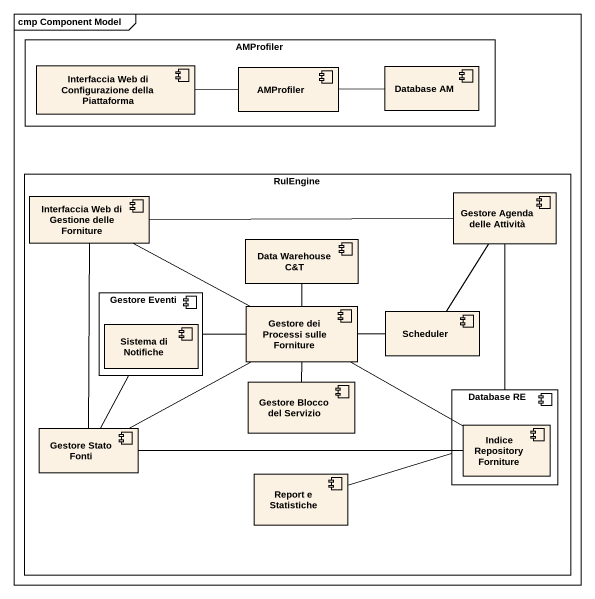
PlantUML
@startuml
mainframe cmp Component Model
rectangle AMProfiler {
  component "Interfaccia Web di Configurazione della Piattaforma" as Interfaccia_Web_di
  component "AMProfiler" as AMProfiler_2
  component "Database AM" as Database_AM
}
rectangle RulEngine {
  component "Interfaccia Web di Gestione delle Forniture" as Interfaccia_Web_di_Gestione
  component "Gestore Agenda delle Attività" as Gestore_Agenda_delle
  component "Data Warehouse C&T" as Data_Warehouse_C_T
  component "Gestore Eventi" as Gestore_Eventi {
    component "Sistema di Notifiche" as Sistema_di_Notifiche
  }
  component "Gestore dei Processi sulle Forniture" as Gestore_dei_Processi_sulle
  component Scheduler
  component "Gestore Blocco del Servizio" as Gestore_Blocco_del_Servizio
  component "Database RE" as Database_RE {
    component "Indice Repository Forniture" as Indice_Repository_Forniture
  }
  component "Gestore Stato Fonti" as Gestore_Stato_Fonti
  component "Report e Statistiche" as Report_e_Statistiche
}
Interfaccia_Web_di -right- AMProfiler_2
AMProfiler_2 -right- Database_AM
Interfaccia_Web_di_Gestione -right- Gestore_Agenda_delle
Interfaccia_Web_di_Gestione -right- Gestore_dei_Processi_sulle
Interfaccia_Web_di_Gestione -- Gestore_Stato_Fonti
Gestore_Agenda_delle -- Scheduler
Gestore_Agenda_delle -- Database_RE
Gestore_Eventi -right- Gestore_dei_Processi_sulle
Gestore_dei_Processi_sulle -up- Data_Warehouse_C_T
Gestore_dei_Processi_sulle -right- Indice_Repository_Forniture
Scheduler -left- Gestore_dei_Processi_sulle
Gestore_Blocco_del_Servizio -up- Gestore_dei_Processi_sulle
Gestore_Stato_Fonti -up- Gestore_Eventi
Gestore_Stato_Fonti -right- Gestore_dei_Processi_sulle
Gestore_Stato_Fonti -right- Indice_Repository_Forniture
Report_e_Statistiche -right- Database_RE
@enduml
